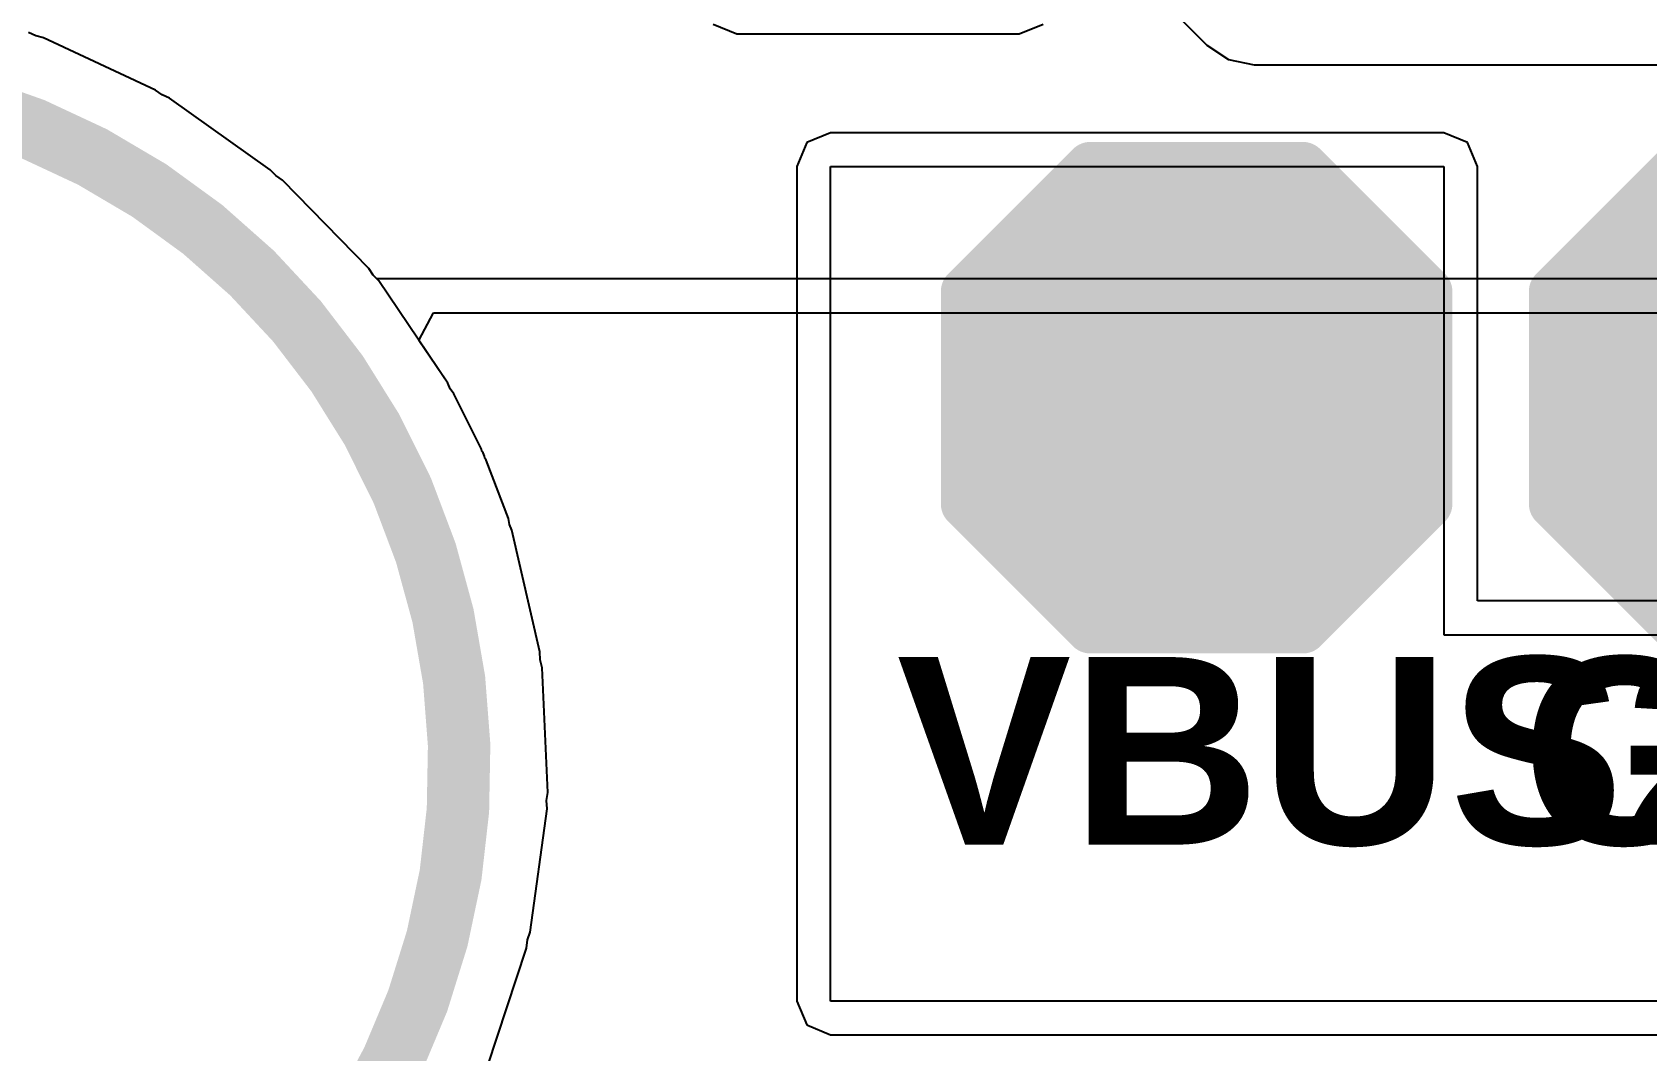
# Model space of a CAD drawing. Header units: inches. Extents: x -22 to 5433, y -13 to 5447.
# Drawn here: x -15.4 to -8.84, y -3.17 to 0.97 of the extents above; entities that cross this region are included whole.
import ezdxf

# ---------------------------------------------------------------- set-up
doc = ezdxf.new("R2010")
doc.units = ezdxf.units.IN
for name, color, linetype in [('Board_outline', 216, 'Continuous'), ('Bottom Layer', 5, 'Continuous'), ('Ground', 16, 'Continuous'), ('Power', 76, 'Continuous'), ('Top Layer', 1, 'Continuous'), ('Top Overlay', 2, 'Continuous'), ('Top Paste', 8, 'Continuous'), ('Top Solder', 216, 'Continuous')]:
    doc.layers.add(name, color=color, linetype=linetype)
doc.styles.add('Arial_Bold', font='', dxfattribs={"height": 0.2})
doc.styles.get('Arial_Bold').set_extended_font_data('Arial', bold=True)

msp = doc.modelspace()

# ---------------------------------------------------------------- hatches: boundary and pattern name
at = {"layer": 'Top Layer'}
for points in [[(-11.0482, -1.2734), (-10.2862, -1.2734), (-9.9052, -0.8924), (-9.9052, -0.1304), (-10.2862, 0.2506), (-11.0482, 0.2506), (-11.4292, -0.1304), (-11.4292, -0.8924)], [(-8.6576, -1.2734), (-7.8956, -1.2734), (-7.5146, -0.8924), (-7.5146, -0.1304), (-7.8956, 0.2506), (-8.6576, 0.2506), (-9.0386, -0.1304), (-9.0386, -0.8924)]]:
    msp.add_hatch(color=1, dxfattribs=at).paths.add_polyline_path(points)
at = {"layer": 'Top Paste'}
for points in [[(-11.0482, -1.2734), (-10.2862, -1.2734), (-9.9052, -0.8924), (-9.9052, -0.1304), (-10.2862, 0.2506), (-11.0482, 0.2506), (-11.4292, -0.1304), (-11.4292, -0.8924)], [(-8.6576, -1.2734), (-7.8956, -1.2734), (-7.5146, -0.8924), (-7.5146, -0.1304), (-7.8956, 0.2506), (-8.6576, 0.2506), (-9.0386, -0.1304), (-9.0386, -0.8924)]]:
    msp.add_hatch(color=8, dxfattribs=at).paths.add_polyline_path(points)
at = {"layer": 'Top Solder'}
for points in [[(-11.099, -1.375), (-10.2354, -1.375), (-9.8036, -0.9432), (-9.8036, -0.0796), (-10.2354, 0.3522), (-11.099, 0.3522), (-11.5308, -0.0796), (-11.5308, -0.9432)], [(-8.7084, -1.375), (-7.8448, -1.375), (-7.413, -0.9432), (-7.413, -0.0796), (-7.8448, 0.3522), (-8.7084, 0.3522), (-9.1402, -0.0796), (-9.1402, -0.9432)]]:
    msp.add_hatch(color=216, dxfattribs=at).paths.add_polyline_path(points)

# ---------------------------------------------------------------- linework, layer by layer
at = {"layer": 'Board_outline'}
for points in [[(-19.2202, -2.4282, 0.254, 0.254, -0.876976), (-13.9002, -0.8812, 0.254, 0.254, 0)], [(-19.2202, -2.4282, 0.254, 0.254, -0.876976), (-13.9002, -0.8812, 0.254, 0.254, 0)], [(-13.8945, -0.8942, 0.254, 0.254, -0.606814), (-17.0191, -4.7422, 0.254, 0.254, 0)], [(-13.8945, -0.8942, 0.254, 0.254, -0.606814), (-17.0191, -4.7422, 0.254, 0.254, 0)], [(-13.9002, -0.8812, 0.254, 0.254, 0), (-13.8945, -0.8942, 0.254, 0.254, 0)], [(-13.9002, -0.8812, 0.254, 0.254, 0), (-13.8945, -0.8942, 0.254, 0.254, 0)]]:
    msp.add_lwpolyline(points, format="xyseb", dxfattribs=at)
for points in [[(-13.9637, -0.8812, 0.127, 0.127, 1), (-13.8367, -0.8812, 0.127, 0.127, 1)], [(-13.9637, -0.8812, 0.127, 0.127, 1), (-13.8367, -0.8812, 0.127, 0.127, 1)], [(-13.9637, -0.8812, 0.127, 0.127, 1), (-13.8367, -0.8812, 0.127, 0.127, 1)], [(-13.9637, -0.8812, 0.127, 0.127, 1), (-13.8367, -0.8812, 0.127, 0.127, 1)], [(-13.958, -0.8942, 0.127, 0.127, 1), (-13.831, -0.8942, 0.127, 0.127, 1)], [(-13.958, -0.8942, 0.127, 0.127, 1), (-13.831, -0.8942, 0.127, 0.127, 1)], [(-13.958, -0.8942, 0.127, 0.127, 1), (-13.831, -0.8942, 0.127, 0.127, 1)], [(-13.958, -0.8942, 0.127, 0.127, 1), (-13.831, -0.8942, 0.127, 0.127, 1)]]:
    msp.add_lwpolyline(points, format="xyseb", close=True, dxfattribs=at)
at = {"layer": 'Bottom Layer'}
for p, q in [((-10.7595, 1.0559), (-10.6256, 0.922)), ((-15.3866, 0.959), (-15.4161, 0.9733)), ((-15.3548, 0.9512), (-15.3866, 0.959)), ((-14.8998, 0.7386), (-15.3548, 0.9512)), ((-10.6256, 0.922), (-10.5374, 0.863)), ((-10.5374, 0.863), (-10.4333, 0.8423)), ((-10.4333, 0.8423), (-10.4333, 0.8423)), ((-10.4333, 0.8423), (-8.5663, 0.8423)), ((-14.8733, 0.7192), (-14.8998, 0.7386)), ((-14.8434, 0.7059), (-14.8733, 0.7192)), ((-14.4338, 0.4153), (-14.8434, 0.7059)), ((-14.4113, 0.3915), (-14.4338, 0.4153)), ((-14.3842, 0.373), (-14.4113, 0.3915)), ((-14.0332, 0.0138), (-14.3842, 0.373)), ((-14.0153, -0.0137), (-14.0332, 0.0138)), ((-13.9921, -0.0367), (-14.0153, -0.0137)), ((-13.711, -0.453), (-13.9921, -0.0367)), ((-13.7015, -0.4757), (-13.711, -0.453)), ((-13.6865, -0.4953), (-13.7015, -0.4757)), ((-13.5751, -0.7206), (-13.6865, -0.4953)), ((-13.5729, -0.729), (-13.5751, -0.7206)), ((-13.5679, -0.7362), (-13.5729, -0.729)), ((-13.5622, -0.7492), (-13.5679, -0.7362)), ((-13.5603, -0.7578), (-13.5622, -0.7492)), ((-13.5556, -0.7654), (-13.5603, -0.7578)), ((-13.4654, -1.0027), (-13.5556, -0.7654)), ((-13.4612, -1.0272), (-13.4654, -1.0027)), ((-13.451, -1.0499), (-13.4612, -1.0272)), ((-13.3368, -1.5442), (-13.451, -1.0499)), ((-13.3358, -1.5773), (-13.3368, -1.5442)), ((-13.3279, -1.6094), (-13.3358, -1.5773)), ((-13.305, -2.1162), (-13.3279, -1.6094)), ((-13.31, -2.1489), (-13.305, -2.1162)), ((-13.308, -2.182), (-13.31, -2.1489)), ((-13.3771, -2.6845), (-13.308, -2.182)), ((-13.3879, -2.7158), (-13.3771, -2.6845)), ((-13.5507, -3.2304), (-13.3919, -2.7486)), ((-13.3919, -2.7486), (-13.3879, -2.7158))]:
    msp.add_line(p, q, dxfattribs=at)
at = {"layer": 'Ground'}
for p, q in [((-15.3866, 0.959), (-15.4161, 0.9733)), ((-15.3548, 0.9512), (-15.3866, 0.959)), ((-14.8998, 0.7386), (-15.3548, 0.9512)), ((-14.8733, 0.7192), (-14.8998, 0.7386)), ((-14.8434, 0.7059), (-14.8733, 0.7192)), ((-14.4338, 0.4153), (-14.8434, 0.7059)), ((-14.4113, 0.3915), (-14.4338, 0.4153)), ((-14.3842, 0.373), (-14.4113, 0.3915)), ((-14.0332, 0.0138), (-14.3842, 0.373)), ((-14.0153, -0.0137), (-14.0332, 0.0138)), ((-13.9921, -0.0367), (-14.0153, -0.0137)), ((-13.711, -0.453), (-13.9921, -0.0367)), ((-13.7015, -0.4757), (-13.711, -0.453)), ((-13.6865, -0.4953), (-13.7015, -0.4757)), ((-13.5751, -0.7206), (-13.6865, -0.4953)), ((-13.5729, -0.729), (-13.5751, -0.7206)), ((-13.5679, -0.7362), (-13.5729, -0.729)), ((-13.5622, -0.7492), (-13.5679, -0.7362)), ((-13.5603, -0.7578), (-13.5622, -0.7492)), ((-13.5556, -0.7654), (-13.5603, -0.7578)), ((-13.4654, -1.0027), (-13.5556, -0.7654)), ((-13.4612, -1.0272), (-13.4654, -1.0027)), ((-13.451, -1.0499), (-13.4612, -1.0272)), ((-13.3368, -1.5442), (-13.451, -1.0499)), ((-13.3358, -1.5773), (-13.3368, -1.5442)), ((-13.3279, -1.6094), (-13.3358, -1.5773)), ((-13.305, -2.1162), (-13.3279, -1.6094)), ((-13.31, -2.1489), (-13.305, -2.1162)), ((-13.308, -2.182), (-13.31, -2.1489)), ((-13.3771, -2.6845), (-13.308, -2.182)), ((-13.3879, -2.7158), (-13.3771, -2.6845)), ((-13.5507, -3.2304), (-13.3919, -2.7486)), ((-13.3919, -2.7486), (-13.3879, -2.7158))]:
    msp.add_line(p, q, dxfattribs=at)
at = {"layer": 'Power'}
for p, q in [((-15.3866, 0.959), (-15.4161, 0.9733)), ((-15.3548, 0.9512), (-15.3866, 0.959)), ((-14.8998, 0.7386), (-15.3548, 0.9512)), ((-14.8733, 0.7192), (-14.8998, 0.7386)), ((-14.8434, 0.7059), (-14.8733, 0.7192)), ((-14.4338, 0.4153), (-14.8434, 0.7059)), ((-14.4113, 0.3915), (-14.4338, 0.4153)), ((-14.3842, 0.373), (-14.4113, 0.3915)), ((-14.0332, 0.0138), (-14.3842, 0.373)), ((-14.0153, -0.0137), (-14.0332, 0.0138)), ((-14.0001, -0.0288), (-14.0153, -0.0137)), ((-6.7831, -0.0288), (-14.0001, -0.0288)), ((-13.8289, -0.2784), (-13.7693, -0.1662)), ((-13.7693, -0.1662), (-6.7831, -0.1662)), ((-13.711, -0.453), (-13.8289, -0.2784)), ((-13.7015, -0.4757), (-13.711, -0.453)), ((-13.6865, -0.4953), (-13.7015, -0.4757)), ((-13.5751, -0.7206), (-13.6865, -0.4953)), ((-13.5729, -0.729), (-13.5751, -0.7206)), ((-13.5679, -0.7362), (-13.5729, -0.729)), ((-13.5622, -0.7492), (-13.5679, -0.7362)), ((-13.5603, -0.7578), (-13.5622, -0.7492)), ((-13.5556, -0.7654), (-13.5603, -0.7578)), ((-13.4654, -1.0027), (-13.5556, -0.7654)), ((-13.4612, -1.0272), (-13.4654, -1.0027)), ((-13.451, -1.0499), (-13.4612, -1.0272)), ((-13.3368, -1.5442), (-13.451, -1.0499)), ((-13.3358, -1.5773), (-13.3368, -1.5442)), ((-13.3279, -1.6094), (-13.3358, -1.5773)), ((-13.305, -2.1162), (-13.3279, -1.6094)), ((-13.31, -2.1489), (-13.305, -2.1162)), ((-13.308, -2.182), (-13.31, -2.1489)), ((-13.3771, -2.6845), (-13.308, -2.182)), ((-13.3879, -2.7158), (-13.3771, -2.6845)), ((-13.5507, -3.2304), (-13.3919, -2.7486)), ((-13.3919, -2.7486), (-13.3879, -2.7158))]:
    msp.add_line(p, q, dxfattribs=at)
at = {"layer": 'Top Layer'}
for p, q in [((-12.6333, 1.0075), (-12.5361, 0.9672)), ((-11.3887, 0.9672), (-11.2915, 1.0075)), ((-15.3866, 0.959), (-15.4161, 0.9733)), ((-15.3548, 0.9512), (-15.3866, 0.959)), ((-14.8998, 0.7386), (-15.3548, 0.9512)), ((-12.5361, 0.9672), (-11.3887, 0.9672)), ((-14.8733, 0.7192), (-14.8998, 0.7386)), ((-14.8434, 0.7059), (-14.8733, 0.7192)), ((-14.4338, 0.4153), (-14.8434, 0.7059)), ((-12.2523, 0.5257), (-12.2926, 0.4284)), ((-12.1551, 0.5659), (-12.2523, 0.5257)), ((-9.6627, 0.5659), (-12.1551, 0.5659)), ((-9.5655, 0.5257), (-9.6627, 0.5659)), ((-9.5253, 0.4284), (-9.5655, 0.5257)), ((-14.4113, 0.3915), (-14.4338, 0.4153)), ((-12.2926, 0.4284), (-12.2926, -2.9638)), ((-12.1551, -2.9638), (-12.1551, 0.4284)), ((-12.1551, 0.4284), (-9.6627, 0.4284)), ((-9.6627, 0.4284), (-9.6627, -1.4753)), ((-9.5253, -1.3378), (-9.5253, 0.4284)), ((-14.3842, 0.373), (-14.4113, 0.3915)), ((-14.0332, 0.0138), (-14.3842, 0.373)), ((-14.0153, -0.0137), (-14.0332, 0.0138)), ((-13.9921, -0.0367), (-14.0153, -0.0137)), ((-13.711, -0.453), (-13.9921, -0.0367)), ((-13.7015, -0.4757), (-13.711, -0.453)), ((-13.6865, -0.4953), (-13.7015, -0.4757)), ((-13.5751, -0.7206), (-13.6865, -0.4953)), ((-13.5729, -0.729), (-13.5751, -0.7206)), ((-13.5679, -0.7362), (-13.5729, -0.729)), ((-13.5622, -0.7492), (-13.5679, -0.7362)), ((-13.5603, -0.7578), (-13.5622, -0.7492)), ((-13.5556, -0.7654), (-13.5603, -0.7578)), ((-13.4654, -1.0027), (-13.5556, -0.7654)), ((-13.4612, -1.0272), (-13.4654, -1.0027)), ((-13.451, -1.0499), (-13.4612, -1.0272)), ((-13.3368, -1.5442), (-13.451, -1.0499)), ((-6.7527, -1.3378), (-9.5253, -1.3378)), ((-9.6627, -1.4753), (-5.8326, -1.4753)), ((-13.3358, -1.5773), (-13.3368, -1.5442)), ((-13.3279, -1.6094), (-13.3358, -1.5773)), ((-13.305, -2.1162), (-13.3279, -1.6094)), ((-13.31, -2.1489), (-13.305, -2.1162)), ((-13.308, -2.182), (-13.31, -2.1489)), ((-13.3771, -2.6845), (-13.308, -2.182)), ((-13.3879, -2.7158), (-13.3771, -2.6845)), ((-13.5507, -3.2304), (-13.3919, -2.7486)), ((-13.3919, -2.7486), (-13.3879, -2.7158)), ((-12.2926, -2.9638), (-12.2523, -3.061)), ((-3.9763, -2.9638), (-12.1551, -2.9638)), ((-12.2523, -3.061), (-12.1551, -3.1013)), ((-12.1551, -3.1013), (-5.035, -3.1013))]:
    msp.add_line(p, q, dxfattribs=at)
at = {"layer": 'Top Overlay'}
for points in [[(-11.607, -0.0796, 0.2, 0.2, 0), (-11.099, 0.4284, 0.2, 0.2, 0)], [(-11.099, 0.4284, 0.2, 0.2, 0), (-10.2354, 0.4284, 0.2, 0.2, 0)], [(-10.2354, 0.4284, 0.2, 0.2, 0), (-9.7274, -0.0796, 0.2, 0.2, 0)], [(-9.2164, -0.0796, 0.2, 0.2, 0), (-8.7084, 0.4284, 0.2, 0.2, 0)], [(-11.607, -0.9432, 0.2, 0.2, 0), (-11.607, -0.0796, 0.2, 0.2, 0)], [(-9.7274, -0.9432, 0.2, 0.2, 0), (-9.7274, -0.0796, 0.2, 0.2, 0)], [(-9.2164, -0.9432, 0.2, 0.2, 0), (-9.2164, -0.0796, 0.2, 0.2, 0)], [(-11.607, -0.9432, 0.2, 0.2, 0), (-11.099, -1.4512, 0.2, 0.2, 0)], [(-10.2354, -1.4512, 0.2, 0.2, 0), (-9.7274, -0.9432, 0.2, 0.2, 0)], [(-9.2164, -0.9432, 0.2, 0.2, 0), (-8.7084, -1.4512, 0.2, 0.2, 0)], [(-11.099, -1.4512, 0.2, 0.2, 0), (-10.2354, -1.4512, 0.2, 0.2, 0)]]:
    msp.add_lwpolyline(points, format="xyseb", dxfattribs=at)
for points in [[(-11.149, 0.4284, 0.1, 0.1, 1), (-11.049, 0.4284, 0.1, 0.1, 1)], [(-11.149, 0.4284, 0.1, 0.1, 1), (-11.049, 0.4284, 0.1, 0.1, 1)], [(-10.2854, 0.4284, 0.1, 0.1, 1), (-10.1854, 0.4284, 0.1, 0.1, 1)], [(-10.2854, 0.4284, 0.1, 0.1, 1), (-10.1854, 0.4284, 0.1, 0.1, 1)], [(-11.657, -0.0796, 0.1, 0.1, 1), (-11.557, -0.0796, 0.1, 0.1, 1)], [(-11.657, -0.0796, 0.1, 0.1, 1), (-11.557, -0.0796, 0.1, 0.1, 1)], [(-9.7774, -0.0796, 0.1, 0.1, 1), (-9.6774, -0.0796, 0.1, 0.1, 1)], [(-9.7774, -0.0796, 0.1, 0.1, 1), (-9.6774, -0.0796, 0.1, 0.1, 1)], [(-9.2664, -0.0796, 0.1, 0.1, 1), (-9.1664, -0.0796, 0.1, 0.1, 1)], [(-9.2664, -0.0796, 0.1, 0.1, 1), (-9.1664, -0.0796, 0.1, 0.1, 1)], [(-11.657, -0.9432, 0.1, 0.1, 1), (-11.557, -0.9432, 0.1, 0.1, 1)], [(-11.657, -0.9432, 0.1, 0.1, 1), (-11.557, -0.9432, 0.1, 0.1, 1)], [(-9.7774, -0.9432, 0.1, 0.1, 1), (-9.6774, -0.9432, 0.1, 0.1, 1)], [(-9.7774, -0.9432, 0.1, 0.1, 1), (-9.6774, -0.9432, 0.1, 0.1, 1)], [(-9.2664, -0.9432, 0.1, 0.1, 1), (-9.1664, -0.9432, 0.1, 0.1, 1)], [(-9.2664, -0.9432, 0.1, 0.1, 1), (-9.1664, -0.9432, 0.1, 0.1, 1)], [(-11.149, -1.4512, 0.1, 0.1, 1), (-11.049, -1.4512, 0.1, 0.1, 1)], [(-11.149, -1.4512, 0.1, 0.1, 1), (-11.049, -1.4512, 0.1, 0.1, 1)], [(-10.2854, -1.4512, 0.1, 0.1, 1), (-10.1854, -1.4512, 0.1, 0.1, 1)], [(-10.2854, -1.4512, 0.1, 0.1, 1), (-10.1854, -1.4512, 0.1, 0.1, 1)]]:
    msp.add_lwpolyline(points, format="xyseb", close=True, dxfattribs=at)

# ---------------------------------------------------------------- texts
at = {"layer": 'Top Overlay', "style": 'Arial_Bold'}
for s, p in [('VBUS2', (-11.8866, -2.3279)), ('GND', (-9.345, -2.3279))]:
    msp.add_text(s, height=0.762, rotation=360, dxfattribs=at).set_placement(p)

doc.saveas('drawing.dxf')
